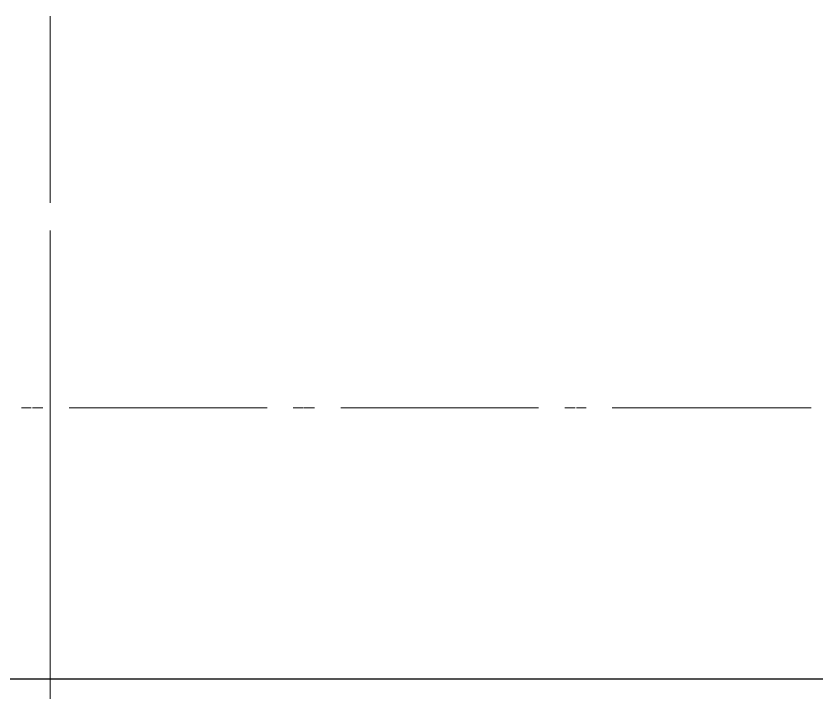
# Model space of a CAD drawing. Header units: millimetres. Extents: x -84737 to 172119, y -43083 to 59399.
# Drawn here: x -73293 to -69011, y 55255 to 58875 of the extents above; entities that cross this region are included whole.
import ezdxf

# ---------------------------------------------------------------- set-up
doc = ezdxf.new("R2010")
doc.units = ezdxf.units.MM
doc.layers.add('PDF _Геометрия', color=7, linetype='Continuous')

msp = doc.modelspace()

# ---------------------------------------------------------------- linework, layer by layer
at = {"layer": 'PDF _Геометрия', "lineweight": 9}
for points in [[(-73110.6, 57876), (-73110.6, 58874.9)], [(-73110.6, 57046.4), (-73110.6, 57727.8)], [(-73110.6, 57622), (-73110.6, 57672.8)], [(-73110.6, 56420), (-73110.6, 57423.1)], [(-73110.6, 56792.4), (-73110.6, 56847.5)], [(-73262.9, 56779.7), (-73212.1, 56779.7)], [(-73203.7, 56779.7), (-73148.6, 56779.7)], [(-73009, 56779.7), (-72010.1, 56779.7)], [(-72949.7, 56779.7), (-71950.8, 56779.7)], [(-71811.2, 56779.7), (-71756.1, 56779.7)], [(-71751.9, 56779.7), (-71696.9, 56779.7)], [(-71557.2, 56779.7), (-70558.3, 56779.7)], [(-71497.9, 56779.7), (-70499.1, 56779.7)], [(-70359.4, 56779.7), (-70304.4, 56779.7)], [(-70295.9, 56779.7), (-70245.1, 56779.7)], [(-70105.4, 56779.7), (-69106.5, 56779.7)], [(-70046.2, 56779.7), (-69043.1, 56779.7)], [(-73110.6, 55594.6), (-73110.6, 56593.5)], [(-73110.6, 56170.3), (-73110.6, 56221)], [(-73110.6, 54968.2), (-73110.6, 55967.1)], [(-73110.6, 55340.7), (-73110.6, 55395.7)]]:
    msp.add_lwpolyline(points, dxfattribs=at)
at = {"layer": 'PDF _Геометрия', "lineweight": 30}
msp.add_lwpolyline([(-77360.1, 55328), (-77360.1, 33331.3), (-40663.7, 33331.3), (-40663.7, 41131.9), (-26865.5, 41131.9), (-26865.5, 57427.3), (-47363.8, 57427.3), (-47363.8, 55328)], close=True, dxfattribs=at)

doc.saveas('drawing.dxf')
